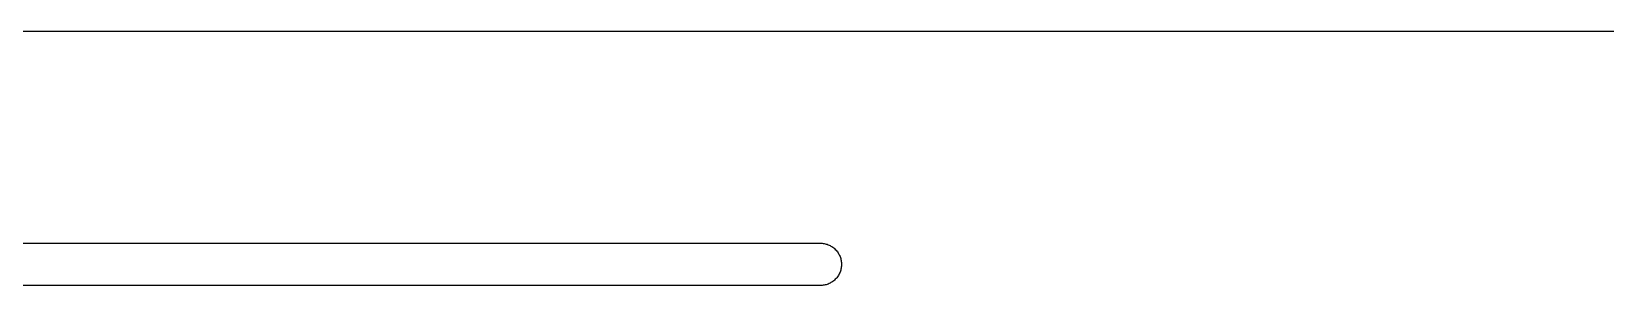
# Model space of a CAD drawing. Header units: millimetres. Extents: x 1134 to 5129, y -2137 to 2987.
# Drawn here: x 4307.7 to 4382.1, y 1809.8 to 1821.8 of the extents above; entities that cross this region are included whole.
import ezdxf

# ---------------------------------------------------------------- set-up
doc = ezdxf.new("R2010")
doc.units = ezdxf.units.MM
doc.layers.add('01 engraving', color=1, linetype='Continuous', true_color=0xff0000)
doc.layers.add('03 cutting', color=5, linetype='Continuous', true_color=0x0000ff)

msp = doc.modelspace()

# ---------------------------------------------------------------- linework, layer by layer
at = {"layer": '01 engraving'}
msp.add_open_spline([(4275.496, 1811.811), (4275.83, 1811.811), (4276.163, 1811.811), (4276.496, 1811.811), (4287.91, 1811.811), (4299.322, 1811.811), (4310.737, 1811.811)], degree=3, knots=[3572.319279, 3572.319279, 3572.319279, 3572.319279, 3622.31624, 3622.31624, 3622.31624, 5334.341283, 5334.341283, 5334.341283, 5334.341283], dxfattribs=at)
for points in [[(4310.737, 1811.811), (4322.151, 1811.811), (4333.563, 1811.811), (4344.977, 1811.811)], [(4310.737, 1809.811), (4299.656, 1809.811), (4288.577, 1809.811), (4277.496, 1809.811)], [(4344.977, 1809.811), (4333.563, 1809.811), (4322.151, 1809.811), (4310.737, 1809.811)]]:
    msp.add_open_spline(points, degree=3, dxfattribs=at)
msp.add_rational_spline([(4344.977, 1811.811), (4345.977, 1811.811, 0), (4345.977, 1810.811), (4345.977, 1809.811), (4344.977, 1809.811)], [1, 0.707106781187, 1, 0.707106781187, 1], degree=2, knots=[-6254.942843, -6254.942843, -6254.942843, -6176.403027, -6176.403027, -6097.863211, -6097.863211, -6097.863211], dxfattribs=at)
for points, weights in [([(4344.977, 1811.811), (4344.977, 1811.811), (4344.977, 1811.811)], [0.999987088053, 0.999993543748, 0.999999999727]), ([(4344.977, 1809.811), (4344.977, 1809.811), (4344.977, 1809.811)], [1, 0.999993544078, 0.999987088442])]:
    msp.add_rational_spline(points, weights, degree=2, dxfattribs=at)
at = {"layer": '03 cutting'}
msp.add_line((4440.176, 1821.811), (4265.496, 1821.811), dxfattribs=at)

doc.saveas('drawing.dxf')
